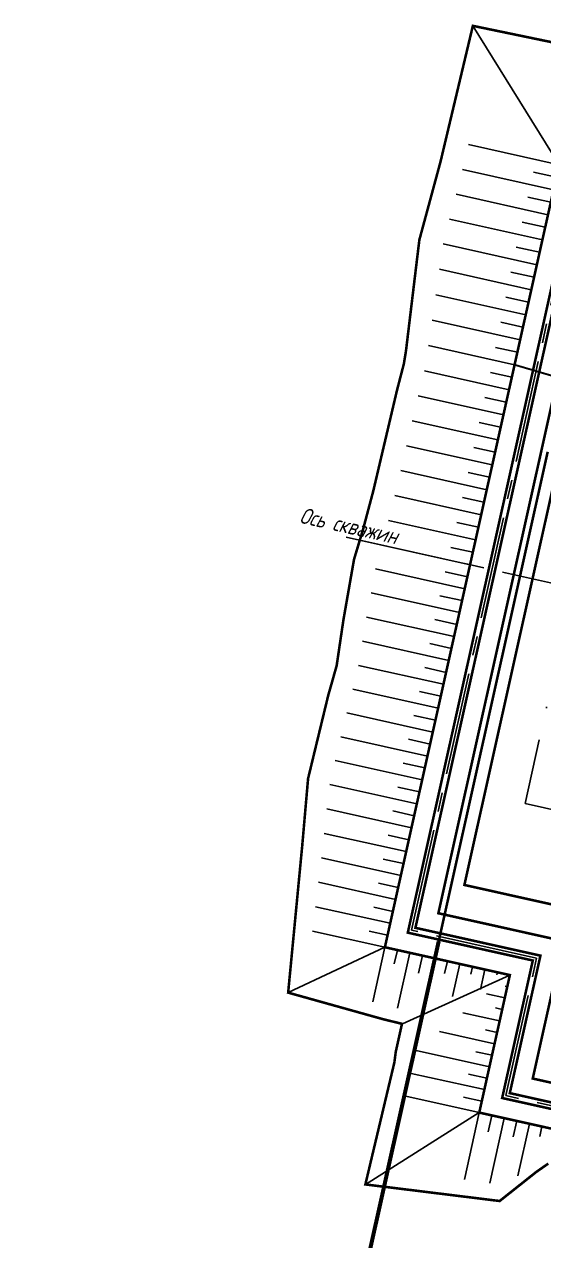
# Model space of a CAD drawing. Extents: x 5370511 to 5386565, y 1010429 to 1053793.
# Drawn here: x 5379721.4 to 5379762, y 1039436.6 to 1039531.6 of the extents above; entities that cross this region are included whole.
import ezdxf

# ---------------------------------------------------------------- set-up
doc = ezdxf.new("R2010")
doc.units = 0
doc.linetypes.add('DASHDOTX2', pattern=[50.8, 25.4, -12.7, 0, -12.7])
doc.linetypes.add('осевая2', pattern=[12.5, 8, -1.5, 1.5, -1.5])
for name, color, linetype in [('3D-MODEL', 7, 'CONTINUOUS'), ('V_КП_куст_RED-CNT-MAJ', 7, 'CONTINUOUS'), ('ГП-Оформление листа', 7, 'CONTINUOUS'), ('ГП_граница насыпи', 242, 'CONTINUOUS'), ('ГП_обвалование', 7, 'CONTINUOUS'), ('ГП_ось обвал', 1, 'осевая2'), ('ГП_Ось_проезда', 1, 'DASHDOTX2'), ('ГП_Ось_скважин', 1, 'CONTINUOUS'), ('ГП_откос', 246, 'CONTINUOUS'), ('ГП_проезд', 114, 'CONTINUOUS')]:
    doc.layers.add(name, color=color, linetype=linetype)
doc.layers.add('ГИП_ТРАССА_НЕФТЕПРОВОДА', color=6, linetype='CONTINUOUS', lineweight=25)
doc.layers.add('ТХ_трубопроводы_дренаж', color=250, linetype='CONTINUOUS', lineweight=35)
doc.styles.add('ГОСТ_НИПИ', font='gost_nipi.shx', dxfattribs={"oblique": 15})

# ---------------------------------------------------------------- blocks, each defined once
blk = doc.blocks.new('куст_откос')
at = {"layer": 'ГП_откос', "color": 253, "lineweight": 15}
for points, const_width, elevation in [([(-68.448, 19.031), (-80.953, 18.848), (-81.11, 8.028), (-81.112, 7.927), (-81.272, 4.392), (-81.345, 2.788), (-81.397, 1.627), (-81.142, -0.943), (-80.793, -4.452), (-80.611, -6.277), (-80.537, -7.017), (-80.478, -8.008), (-80.477, -8.171), (-80.479, -8.227), (-80.481, -8.289), (-80.548, -10.189), (-80.565, -11.611), (-80.589, -13.517), (-80.631, -16.945), (-80.647, -18.286), (-80.735, -20.431), (-80.775, -21.418), (-80.84, -22.279), (-80.953, -23.832), (-80.947, -23.964), (-80.792, -27.378), (-80.735, -28.614), (-80.696, -29.159), (-80.473, -32.242), (-80.486, -32.478), (-80.61, -34.601), (-80.632, -35.771), (-80.666, -37.577), (-80.699, -39.357), (-80.735, -41.32), (-80.555, -42.676), (-80.298, -44.609), (-80.038, -46.565), (-79.888, -47.775), (-79.531, -50.648), (-78.62, -57.977), (-70.919, -58.391), (-69.414, -58.42), (-69.414, -60.636), (-69.403, -60.796), (-69.394, -60.863), (-69.349, -61.398), (-69.339, -61.475), (-69.48, -71.284), (-59.557, -70.326), (-58.963, -70.269), (-56.931, -67.761), (-56.654, -67.42), (-55.893, -66.593)], 0.2, 49.01), ([(-51.842, -63.874), (-56.931, -63.874), (-62.019, -63.874), (-62.019, -58.374), (-62.019, -52.874), (-72.019, -52.874), (-72.019, -47.775), (-72.019, -42.676), (-72.019, -37.577), (-72.019, -32.478), (-72.019, -27.378), (-72.019, -22.279), (-72.019, -16.945), (-72.019, -11.611), (-72.019, -6.277), (-72.019, -0.943), (-72.019, 4.392)], 0.01, 48.9)]:
    blk.add_lwpolyline(points, dxfattribs=dict(at, const_width=const_width, elevation=elevation))
at = {"layer": 'ГП_откос', "color": 253, "linetype": 'ByBlock', "lineweight": -3}
for points in [[(-80.953, 18.848), (-72.019, 9.726)], [(-72.019, 9.726), (-79.272, 9.726)], [(-72.019, 8.725), (-73.835, 8.725)], [(-72.019, 7.725), (-79.301, 7.725)], [(-72.019, 6.725), (-73.849, 6.725)], [(-72.019, 5.725), (-79.373, 5.725)], [(-72.019, 4.725), (-73.867, 4.725)], [(-72.019, 3.725), (-79.446, 3.725)], [(-72.019, 2.725), (-73.885, 2.725)], [(-72.019, 1.724), (-79.518, 1.724)], [(-72.019, 0.724), (-73.877, 0.724)], [(-72.019, -0.276), (-79.37, -0.276)], [(-72.019, -1.276), (-73.837, -1.276)], [(-72.019, -2.276), (-79.211, -2.276)], [(-72.019, -3.276), (-73.797, -3.276)], [(-72.019, -4.276), (-79.052, -4.276)], [(-72.019, -5.277), (-73.757, -5.277)], [(-72.019, -6.277), (-78.893, -6.277)], [(-72.019, -7.277), (-73.72, -7.277)], [(-72.019, -8.277), (-78.788, -8.277)], [(-72.019, -9.277), (-73.718, -9.277)], [(-72.019, -10.277), (-78.843, -10.277)], [(-72.019, -11.277), (-73.728, -11.277)], [(-72.019, -12.278), (-78.863, -12.278)], [(-72.019, -13.278), (-73.733, -13.278)], [(-72.019, -14.278), (-78.882, -14.278)], [(-72.019, -15.278), (-73.737, -15.278)], [(-72.019, -16.278), (-78.902, -16.278)], [(-72.019, -17.278), (-73.742, -17.278)], [(-72.019, -18.278), (-78.922, -18.278)], [(-72.019, -19.279), (-73.753, -19.279)], [(-72.019, -20.279), (-78.987, -20.279)], [(-72.019, -21.279), (-73.769, -21.279)], [(-80.849, -22.279), (-72.019, -22.279)], [(-72.019, -23.235), (-73.797, -23.235)], [(-72.019, -24.191), (-79.153, -24.191)], [(-72.019, -25.147), (-73.794, -25.147)], [(-72.019, -26.103), (-79.084, -26.103)], [(-72.019, -27.06), (-73.777, -27.06)], [(-72.019, -28.016), (-79.014, -28.016)], [(-72.019, -28.972), (-73.757, -28.972)], [(-72.019, -29.928), (-78.916, -29.928)], [(-72.019, -30.884), (-73.73, -30.884)], [(-72.019, -31.84), (-78.805, -31.84)], [(-72.019, -32.796), (-73.716, -32.796)], [(-72.019, -33.752), (-78.853, -33.752)], [(-72.019, -34.708), (-73.738, -34.708)], [(-72.019, -35.665), (-78.908, -35.665)], [(-72.019, -36.621), (-73.745, -36.621)], [(-72.019, -37.577), (-78.936, -37.577)], [(-72.019, -38.533), (-73.752, -38.533)], [(-72.019, -39.489), (-78.965, -39.489)], [(-72.019, -40.445), (-73.759, -40.445)], [(-72.019, -41.401), (-78.983, -41.401)], [(-72.019, -42.357), (-73.735, -42.357)], [(-72.019, -43.313), (-78.78, -43.313)], [(-72.019, -44.269), (-73.684, -44.269)], [(-72.019, -45.226), (-78.577, -45.226)], [(-72.019, -46.182), (-73.633, -46.182)], [(-72.019, -47.138), (-78.378, -47.138)], [(-72.019, -48.094), (-73.585, -48.094)], [(-72.019, -49.05), (-78.188, -49.05)], [(-72.019, -50.006), (-73.538, -50.006)], [(-72.019, -50.962), (-77.997, -50.962)], [(-72.019, -51.918), (-73.49, -51.918)], [(-78.62, -57.977), (-72.019, -52.874)], [(-72.019, -52.874), (-77.807, -52.874)], [(-72.019, -52.874), (-72.019, -57.24)], [(-71.019, -52.874), (-71.019, -53.977)], [(-70.019, -52.874), (-70.019, -57.301)], [(-69.386, -58.42), (-62.019, -52.874)], [(-69.019, -52.874), (-69.019, -54.274)], [(-68.019, -52.874), (-68.019, -56.934)], [(-67.019, -52.874), (-67.019, -53.874)], [(-66.019, -52.874), (-66.019, -55.473)], [(-65.019, -52.874), (-65.019, -53.474)], [(-64.019, -52.874), (-64.019, -54.474)], [(-63.019, -52.874), (-63.019, -53.074)], [(-62.019, -53.791), (-62.203, -53.791)], [(-62.019, -54.708), (-63.486, -54.708)], [(-62.019, -55.624), (-62.569, -55.624)], [(-62.019, -56.541), (-64.953, -56.541)], [(-62.019, -57.458), (-62.936, -57.458)], [(-62.019, -58.374), (-66.419, -58.374)], [(-62.019, -59.291), (-63.303, -59.291)], [(-62.019, -60.208), (-67.886, -60.208)], [(-62.019, -61.124), (-63.49, -61.124)], [(-62.019, -62.041), (-67.881, -62.041)], [(-62.019, -62.958), (-63.487, -62.958)], [(-69.48, -71.284), (-62.019, -63.874)], [(-62.019, -63.874), (-67.902, -63.874)], [(-62.019, -63.874), (-62.019, -69.226)], [(-61.017, -63.874), (-61.017, -65.193)], [(-60.015, -63.874), (-60.015, -69.071)], [(-59.012, -63.874), (-59.012, -65.154)], [(-58.01, -63.874), (-58.01, -68.049)], [(-57.008, -63.874), (-57.008, -64.671)]]:
    blk.add_lwpolyline(points, dxfattribs=at)

msp = doc.modelspace()

# ---------------------------------------------------------------- linework, layer by layer
at = {"layer": '3D-MODEL', "color": 253, "lineweight": 15}
msp.add_polyline3d([(5379763.211, 1039520.604, 48.9), (5379763.211, 1039520.604, 48.9), (5379933.051, 1039482.781, 48.9), (5379926.094, 1039451.542, 49.14), (5379917.052, 1039410.941, 49.3), (5379886.94, 1039417.647, 49.3), (5379821.542, 1039432.211, 49.3), (5379756.973, 1039446.59, 49.3), (5379759.364, 1039457.327, 49.25), (5379749.604, 1039459.501, 49.25), (5379756.254, 1039489.365, 49.1)], close=True, dxfattribs=at)
at = {"layer": 'V_КП_куст_RED-CNT-MAJ', "color": 40, "lineweight": 15, "const_width": 0.15, "elevation": 49}
msp.add_lwpolyline([(5379930.152, 1039469.765), (5379922.874, 1039468.395), (5379916.29, 1039467.153), (5379903.836, 1039469.927), (5379777.427, 1039499.633), (5379767.544, 1039502.108), (5379765.835, 1039503.19), (5379759.733, 1039504.984)], dxfattribs=at)
at = {"layer": 'ГИП_ТРАССА_НЕФТЕПРОВОДА', "color": 253, "lineweight": 20, "flags": 128}
msp.add_lwpolyline([(5379753.802, 1039459.944), (5379721.449, 1039314.668)], dxfattribs=at)
at = {"layer": 'ГИП_ТРАССА_НЕФТЕПРОВОДА', "color": 253, "lineweight": 60, "flags": 128}
msp.add_lwpolyline([(5379753.802, 1039459.944), (5379721.449, 1039314.668)], dxfattribs=at)
at = {"layer": 'ГП_граница насыпи', "color": 253}
msp.add_lwpolyline([(5379763.211, 1039520.604), (5379933.051, 1039482.781), (5379917.052, 1039410.941), (5379756.973, 1039446.59), (5379759.364, 1039457.327), (5379749.604, 1039459.501)], close=True, dxfattribs=at)
at = {"layer": 'ГП_обвалование', "color": 253, "const_width": 0.2}
for points in [[(5379763.211, 1039520.604), (5379933.051, 1039482.781), (5379917.052, 1039410.941), (5379756.973, 1039446.59), (5379759.364, 1039457.327), (5379749.604, 1039459.501)], [(5379764.349, 1039518.814), (5379931.26, 1039481.643), (5379915.914, 1039412.731), (5379758.763, 1039447.728), (5379761.155, 1039458.465), (5379751.394, 1039460.639)], [(5379764.729, 1039518.217), (5379930.664, 1039481.264), (5379915.535, 1039413.328), (5379759.36, 1039448.108), (5379761.751, 1039458.845), (5379751.99, 1039461.018)], [(5379765.867, 1039516.427), (5379928.873, 1039480.126), (5379914.396, 1039415.118), (5379761.15, 1039449.246), (5379763.541, 1039459.983), (5379753.781, 1039462.156)]]:
    msp.add_lwpolyline(points, close=True, dxfattribs=at)
at = {"layer": 'ГП_ось обвал', "color": 253}
msp.add_lwpolyline([(5379764.539, 1039518.516), (5379930.962, 1039481.453), (5379915.724, 1039413.03), (5379759.062, 1039447.918), (5379761.453, 1039458.655), (5379751.692, 1039460.829)], close=True, dxfattribs=at)
at = {"layer": 'ГП_Ось_проезда', "color": 253, "ltscale": 0.2}
msp.add_lwpolyline([(5379760.557, 1039470.734), (5379768.709, 1039507.337), (5379921.955, 1039473.21), (5379913.803, 1039436.606)], close=True, dxfattribs=at)
at = {"layer": 'ГП_Ось_скважин', "color": 253, "linetype": 'осевая2'}
msp.add_lwpolyline([(5379746.585, 1039491.518), (5379920.149, 1039452.866)], dxfattribs=at)
at = {"layer": 'ГП_проезд', "color": 253, "const_width": 0.2}
msp.add_lwpolyline([(5379765.583, 1039462.188), (5379755.813, 1039464.364), (5379766.243, 1039511.216), (5379925.833, 1039475.675), (5379916.269, 1039432.728), (5379900.538, 1039436.231, 0.413433), (5379893.381, 1039431.694), (5379893.144, 1039430.634), (5379886.799, 1039432.047), (5379887.03, 1039433.076, 0.414994), (5379882.481, 1039440.252), (5379835.156, 1039450.791, 0.414214), (5379827.995, 1039446.239), (5379827.77, 1039445.23), (5379821.445, 1039446.638, 0.309973), (5379817.347, 1039450.66), (5379765.583, 1039462.188)], format="xyb", dxfattribs=at)
at = {"layer": 'ТХ_трубопроводы_дренаж', "color": 253, "ltscale": 5, "const_width": 0.2}
msp.add_lwpolyline([(5379753.802, 1039459.944), (5379762.317, 1039498.182)], dxfattribs=at)
msp.add_lwpolyline([(5379753.802, 1039459.944), (5379762.317, 1039498.182)], dxfattribs=at)

# ---------------------------------------------------------------- block references
at = {"layer": 'ГП_откос', "color": 253, "lineweight": 15, "rotation": 347.4452412677718}
msp.add_blockref('куст_откос', (5379831.394, 1039495.456), dxfattribs=at)

# ---------------------------------------------------------------- texts
at = {"layer": 'ГП-Оформление листа', "insert": (5379743.136, 1039493.872), "char_height": 1.25, "attachment_point": 1, "rotation": 347.44524, "style": 'ГОСТ_НИПИ'}
msp.add_mtext_dynamic_manual_height_columns('{\\C253;Ось скважин}', width=17.52481, gutter_width=12.5, heights=[0], dxfattribs=at)

doc.saveas('drawing.dxf')
